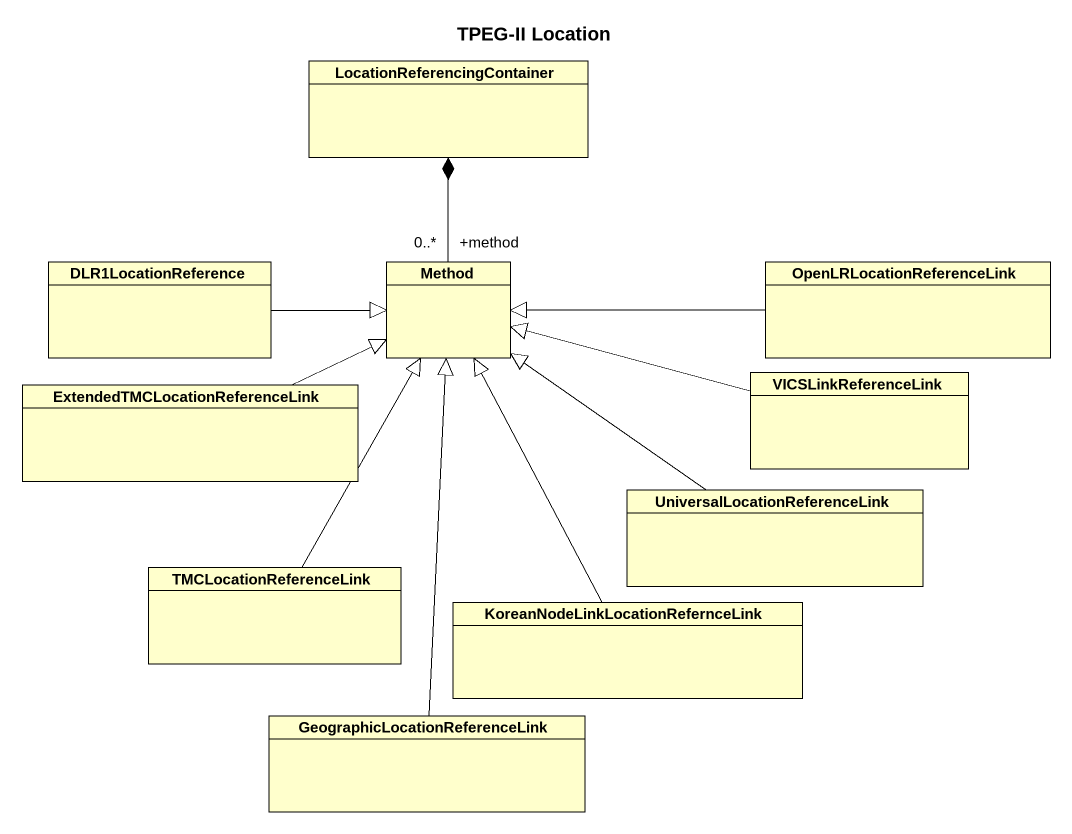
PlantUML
@startuml
title TPEG-II Location
hide circle
hide empty members
class LocationReferencingContainer
class DLR1LocationReference
class Method
class OpenLRLocationReferenceLink
class "ExtendedTMCLocationReferenceLink" as ExtendedTMCLocationReference
class VICSLinkReferenceLink
class "UniversalLocationReferenceLink" as UniversalLocationReferenceLi
class TMCLocationReferenceLink
class "KoreanNodeLinkLocationRefernceLink" as KoreanNodeLinkLocationRefern
class "GeographicLocationReferenceLink" as GeographicLocationReferenceL
DLR1LocationReference -right-|> Method
Method "+method\n0..*" -up-* LocationReferencingContainer
OpenLRLocationReferenceLink -left-|> Method
ExtendedTMCLocationReference -right-|> Method
VICSLinkReferenceLink -left-|> Method
UniversalLocationReferenceLi -up-|> Method
TMCLocationReferenceLink -up-|> Method
KoreanNodeLinkLocationRefern -up-|> Method
GeographicLocationReferenceL -up-|> Method
@enduml
